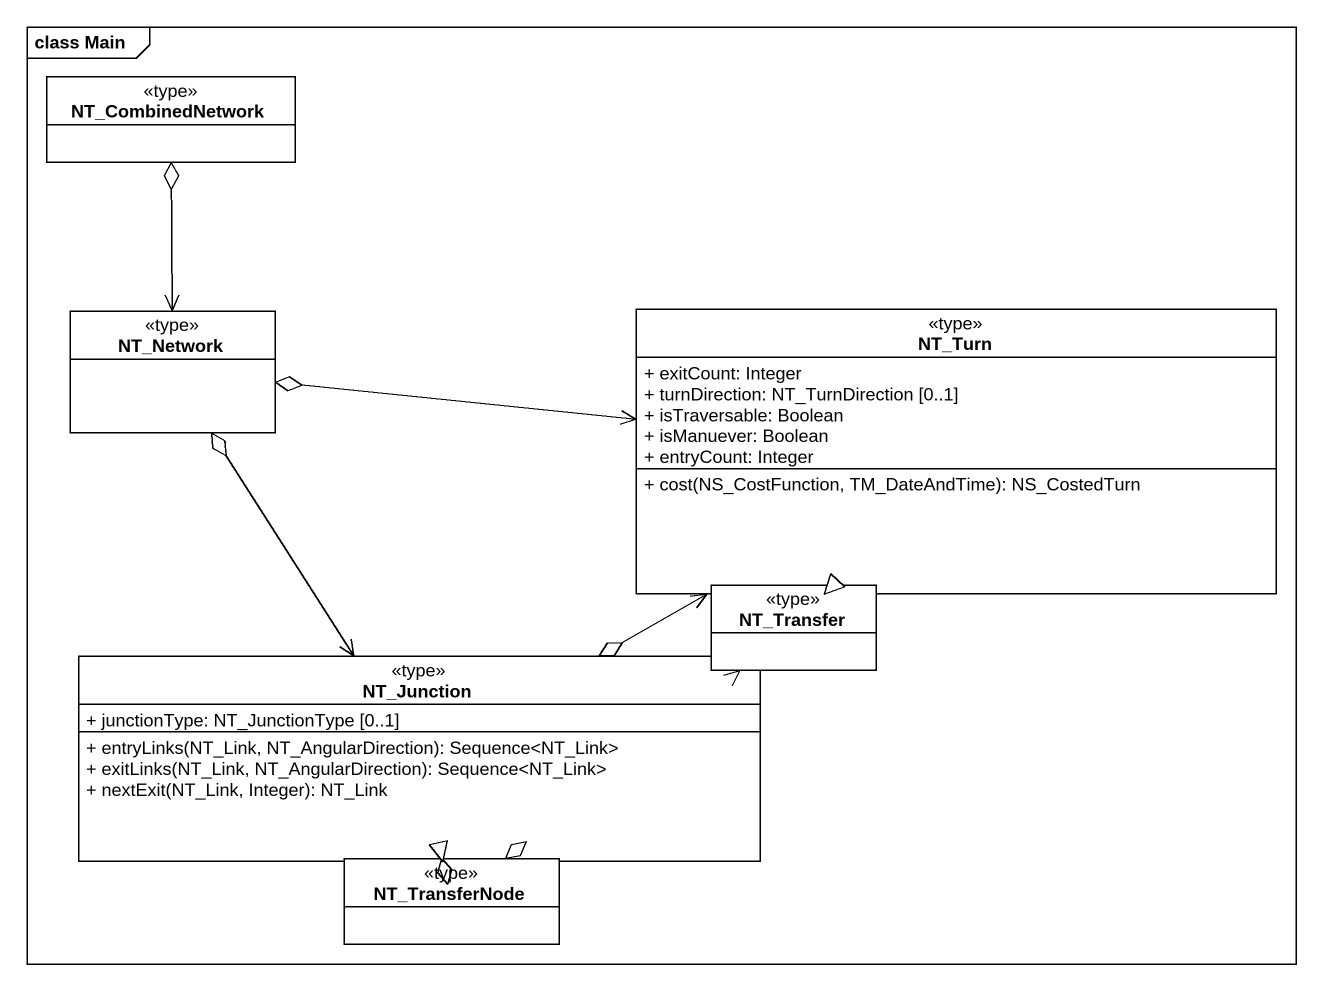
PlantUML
@startuml
mainframe class Main
hide circle
hide empty members
skinparam classAttributeIconSize 0
class NT_CombinedNetwork <<type>>
class NT_Network <<type>>
class NT_Turn <<type>> {
  + exitCount: Integer
  + turnDirection: NT_TurnDirection [0..1]
  + isTraversable: Boolean
  + isManuever: Boolean
  + entryCount: Integer
  + cost(NS_CostFunction, TM_DateAndTime): NS_CostedTurn
}
class NT_Transfer <<type>>
class NT_Junction <<type>> {
  + junctionType: NT_JunctionType [0..1]
  + entryLinks(NT_Link, NT_AngularDirection): Sequence<NT_Link>
  + exitLinks(NT_Link, NT_AngularDirection): Sequence<NT_Link>
  + nextExit(NT_Link, Integer): NT_Link
}
class NT_TransferNode <<type>>
NT_Network <-up-o NT_CombinedNetwork
NT_Turn <-left-o NT_Network
NT_Turn <-left-o NT_Junction
NT_Transfer -up-|> NT_Turn
NT_Transfer <--o NT_TransferNode
NT_Junction -up-> NT_Network
NT_Junction <-up-o NT_Network
NT_Junction <--o NT_TransferNode
NT_TransferNode -up-|> NT_Junction
@enduml
